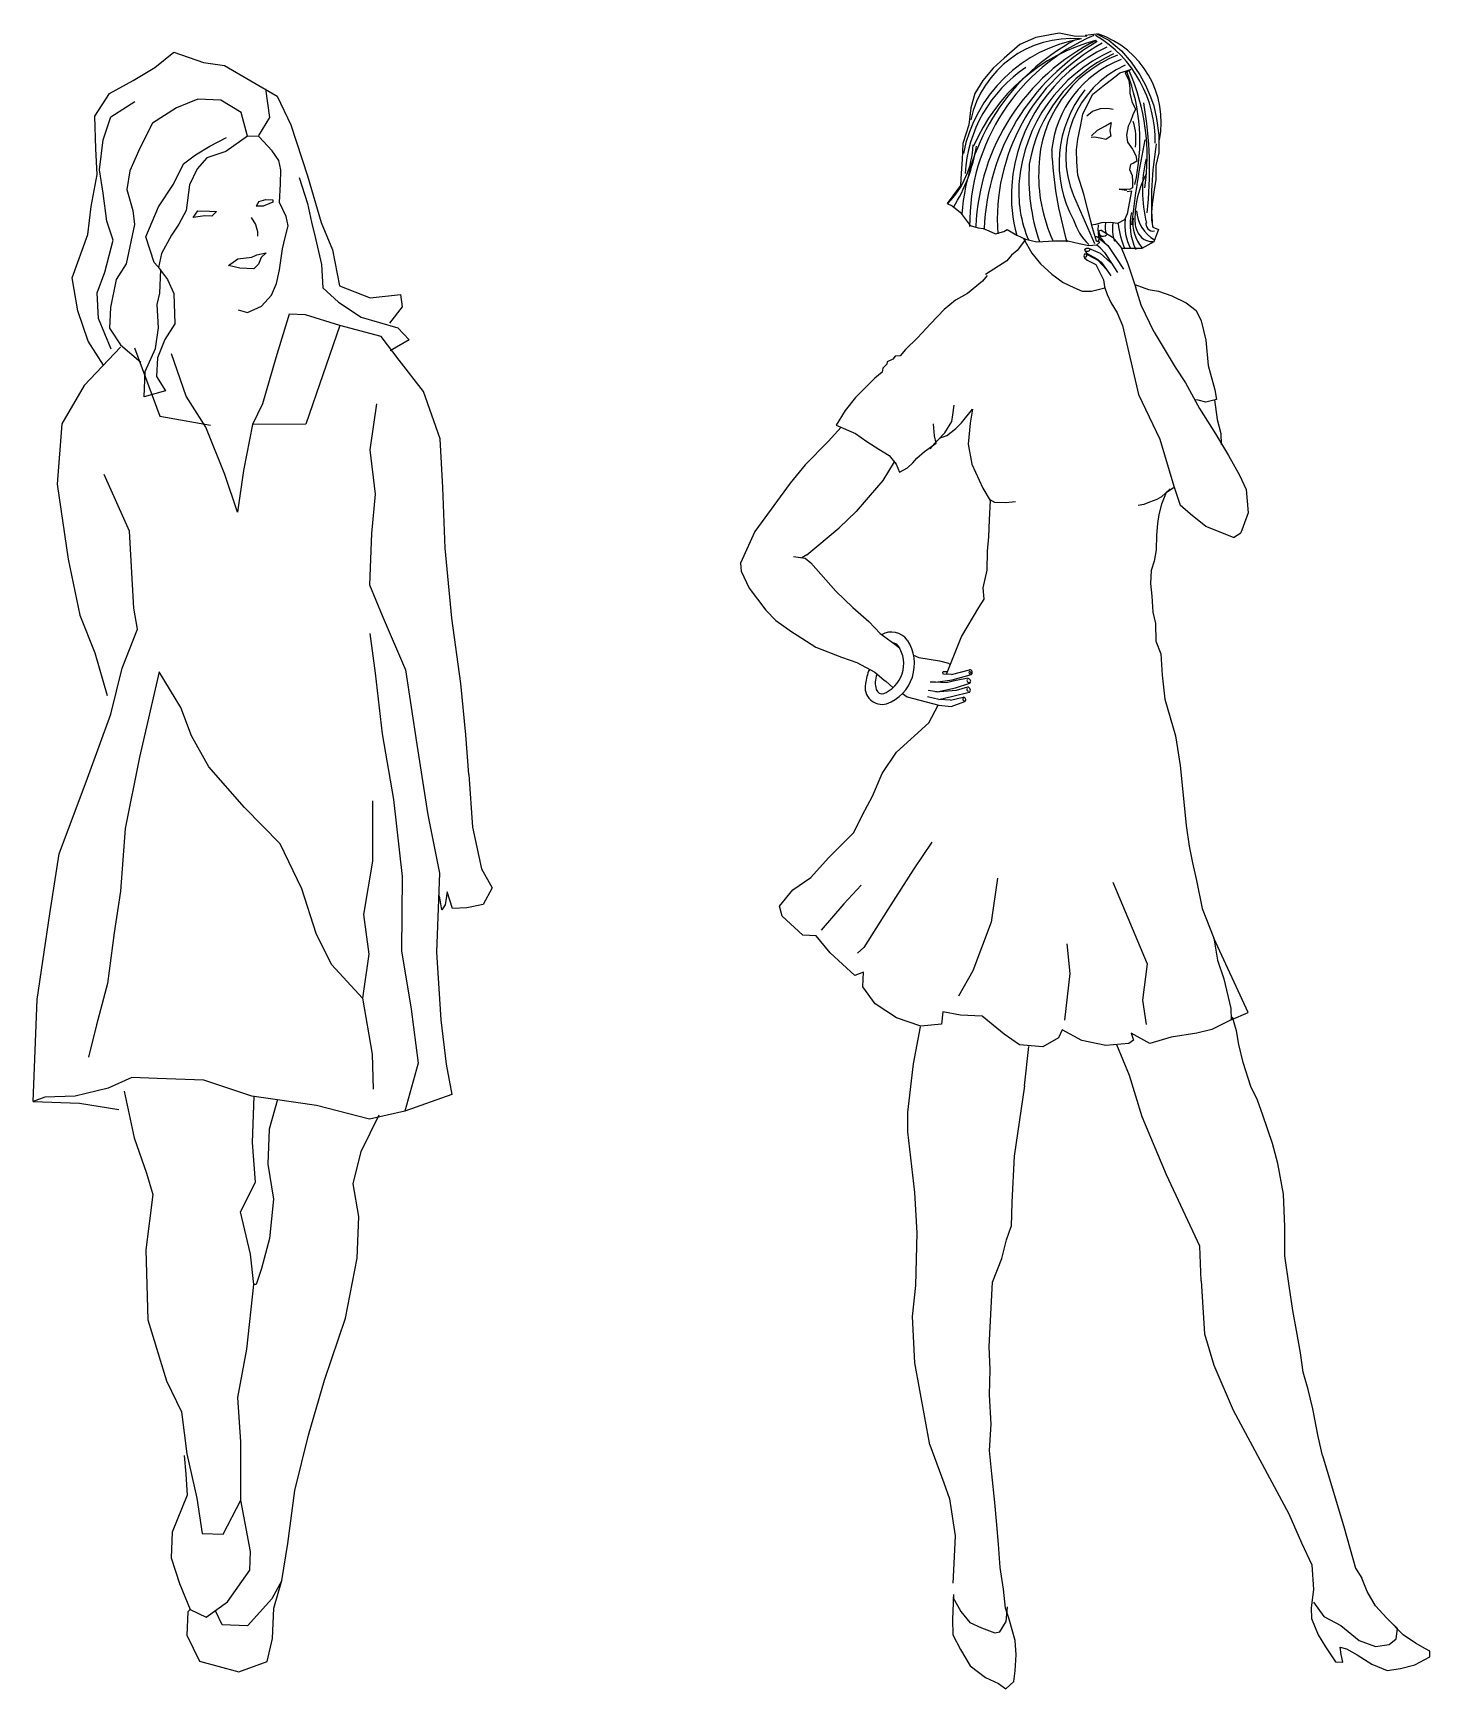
# Model space of a CAD drawing. Header units: millimetres. Extents: x 37 to 11188, y 2113 to 8073.
# Drawn here: x 3224 to 4635, y 2113 to 3786 of the extents above; entities that cross this region are included whole.
import ezdxf

# ---------------------------------------------------------------- set-up
doc = ezdxf.new("R2010")
doc.units = ezdxf.units.MM

msp = doc.modelspace()

# ---------------------------------------------------------------- linework, layer by layer
for p, q in [((4237.1, 3781.3), (4220.9, 3774)), ((4260.8, 3785.6), (4237.1, 3781.3)), ((4275.9, 3782.4), (4260.8, 3785.6)), ((4288.6, 3782.2), (4275.9, 3782.4)), ((4286.8, 3783.4), (4298.3, 3785)), ((4298.3, 3785), (4310.9, 3778.4)), ((3347.1, 3751), (3366.3, 3766.3)), ((3366.3, 3766.3), (3396.4, 3755.8)), ((4220.9, 3774), (4205, 3760.4)), ((4310.9, 3778.4), (4323.5, 3767.8)), ((4323.5, 3767.8), (4333.2, 3756.2)), ((3325.4, 3737.8), (3347.1, 3751)), ((3396.4, 3755.8), (3417.6, 3753)), ((3417.6, 3753), (3470.8, 3722)), ((4194, 3750.2), (4183.4, 3737.6)), ((4205, 3760.4), (4194, 3750.2)), ((4322, 3745.4), (4333.1, 3748.7)), ((4333.1, 3748.7), (4327.3, 3745.4)), ((4333.2, 3756.2), (4342.2, 3743.3)), ((3301.4, 3724.6), (3325.4, 3737.8)), ((4183.4, 3737.6), (4175.6, 3724.6)), ((4294.6, 3723.9), (4306.3, 3733.5)), ((4306.3, 3733.5), (4318, 3742)), ((4318, 3742), (4322, 3745.4)), ((4327.3, 3745.4), (4331.1, 3737.7)), ((4331.1, 3737.7), (4332.1, 3729.6)), ((4342.2, 3743.3), (4347.8, 3732.9)), ((4347.8, 3732.9), (4352.8, 3721.2)), ((3286.5, 3701.7), (3301.4, 3724.6)), ((3302.9, 3701.1), (3327, 3716.6)), ((3390.5, 3718.8), (3369, 3710.2)), ((3413.9, 3717.9), (3390.5, 3718.8)), ((3434.5, 3705.4), (3413.9, 3717.9)), ((3463.5, 3700.5), (3459.4, 3729.2)), ((3470.8, 3722), (3484.5, 3692.9)), ((4175.6, 3724.6), (4171.4, 3710.1)), ((4284.4, 3703.8), (4289.9, 3714.8)), ((4289.9, 3714.8), (4294.6, 3723.9)), ((4332.1, 3729.6), (4332.1, 3725)), ((4332.1, 3725), (4334.2, 3716.4)), ((4334.2, 3716.4), (4337.6, 3708.8)), ((4352.8, 3721.2), (4356.1, 3712)), ((3287.5, 3668.8), (3286.5, 3701.7)), ((3294.9, 3677.9), (3302.9, 3701.1)), ((3369, 3710.2), (3344.9, 3694.7)), ((3440.7, 3681.6), (3434.5, 3705.4)), ((3452.4, 3682.3), (3463.5, 3700.5)), ((4171.4, 3710.1), (4169.4, 3692.9)), ((4282.6, 3693), (4284.4, 3703.8)), ((4288.5, 3702.1), (4294.4, 3706.6)), ((4294.4, 3706.6), (4302.5, 3709.3)), ((4302.5, 3709.3), (4309.9, 3709.9)), ((4309.9, 3709.9), (4315.2, 3708.6)), ((4335.2, 3703), (4332.8, 3696.2)), ((4337.6, 3708.8), (4335.2, 3703)), ((4356.1, 3712), (4358.9, 3699.2)), ((4358.9, 3699.2), (4361.4, 3682.5)), ((3344.9, 3694.7), (3332.2, 3669.4)), ((3440.7, 3681.6), (3418.9, 3666)), ((3452.4, 3681.2), (3440.7, 3681.6)), ((3465.9, 3666.6), (3452.4, 3681.2)), ((3484.5, 3692.9), (3501.4, 3641.3)), ((4169.4, 3692.9), (4163.3, 3674)), ((4279.4, 3678.5), (4282.6, 3693)), ((4296.3, 3680.6), (4292.8, 3680.1)), ((4293.3, 3681.8), (4299.2, 3687.4)), ((4302, 3679.3), (4296.3, 3680.6)), ((4299.2, 3687.4), (4307.3, 3691.9)), ((4307.3, 3691.9), (4313.1, 3695.3)), ((4312.9, 3681.5), (4307.8, 3678.1)), ((4313.1, 3695.3), (4311.9, 3687.2)), ((4311.9, 3687.2), (4312.9, 3681.5)), ((4330.4, 3691.6), (4328.6, 3682.4)), ((4328.6, 3682.4), (4329.7, 3675.4)), ((4332.8, 3696.2), (4330.4, 3691.6)), ((4361.4, 3682.5), (4361.2, 3664.6)), ((3288.9, 3642.9), (3287.5, 3668.8)), ((3291.4, 3647.5), (3294.9, 3677.9)), ((3332.2, 3669.4), (3321.9, 3646.3)), ((3388.3, 3662.5), (3402.7, 3671.4)), ((3418.9, 3666), (3399.9, 3659.7)), ((3402.7, 3671.4), (3419.5, 3680.1)), ((3472.6, 3656.9), (3465.9, 3666.6)), ((4163.3, 3674), (4162.6, 3657.8)), ((4278.1, 3667.6), (4279.4, 3678.5)), ((4278.6, 3655.4), (4278.1, 3667.6)), ((4307.8, 3678.1), (4302, 3679.3)), ((4329.7, 3675.4), (4334.7, 3668.4)), ((4334.7, 3668.4), (4338, 3662.1)), ((4361.2, 3664.6), (4358.2, 3651.9)), ((3295.2, 3623.9), (3291.4, 3647.5)), ((3366, 3632.9), (3376.2, 3653.6)), ((3376.2, 3653.6), (3388.3, 3662.5)), ((3390.1, 3648.4), (3382.4, 3632.2)), ((3399.9, 3659.7), (3390.1, 3648.4)), ((3474.6, 3647.4), (3472.6, 3656.9)), ((3474, 3633.4), (3474.6, 3647.4)), ((4162.6, 3657.8), (4161.7, 3644)), ((4279.5, 3642.2), (4278.6, 3655.4)), ((4332.8, 3653), (4331.6, 3647.7)), ((4331.6, 3647.7), (4334.3, 3641.9)), ((4335.6, 3654.1), (4332.8, 3653)), ((4339.1, 3656.3), (4335.6, 3654.1)), ((4338, 3662.1), (4339.1, 3656.3)), ((4358.2, 3651.9), (4358.4, 3637.6)), ((3282.9, 3610.3), (3288.9, 3642.9)), ((3321.9, 3646.3), (3318.8, 3627.7)), ((3351, 3610), (3366, 3632.9)), ((3382.4, 3632.2), (3379, 3606.5)), ((3473.3, 3614.6), (3474, 3633.4)), ((3493, 3639.7), (3501.4, 3613.5)), ((3501.4, 3641.3), (3515.4, 3594.1)), ((4161, 3631.8), (4153.3, 3621.1)), ((4161.7, 3644), (4161, 3631.8)), ((4285.5, 3623), (4279.5, 3642.2)), ((4334.3, 3641.9), (4334.8, 3636.1)), ((4334.8, 3636.1), (4334.7, 3629.2)), ((4358.4, 3637.6), (4356.6, 3627.2)), ((3298.8, 3595.6), (3295.2, 3623.9)), ((3318.8, 3627.7), (3325, 3606.3)), ((3452.2, 3615.4), (3449.7, 3610.8)), ((3452.2, 3615.4), (3459.3, 3617.5)), ((3466.3, 3614.9), (3456.7, 3610.6)), ((3459.3, 3617.5), (3466.3, 3617.2)), ((3466.3, 3617.2), (3466.3, 3614.9)), ((3479.8, 3600.3), (3473.3, 3614.6)), ((4153.3, 3621.1), (4147.4, 3613.6)), ((4275.2, 3621.5), (4296.2, 3573.2)), ((4289.9, 3605.6), (4285.5, 3623)), ((4321.4, 3627.8), (4328.9, 3627)), ((4331.7, 3627.6), (4321.4, 3627.8)), ((4329.3, 3625.7), (4333.8, 3626.3)), ((4333.8, 3626.3), (4329.3, 3602.9)), ((4334.7, 3629.2), (4331.7, 3627.6)), ((4356.6, 3627.2), (4354.6, 3612.7)), ((3279.5, 3582.2), (3282.9, 3610.3)), ((3325, 3606.3), (3326.8, 3592.1)), ((3338.1, 3579.9), (3351, 3610)), ((3379, 3606.5), (3371.5, 3592.7)), ((3385.8, 3599.2), (3390.8, 3606.1)), ((3397.6, 3601.1), (3385.8, 3599.2)), ((3390.8, 3606.1), (3402.5, 3605.6)), ((3404.7, 3600.8), (3397.6, 3601.1)), ((3402.5, 3605.6), (3409.5, 3605.4)), ((3409.5, 3605.4), (3404.7, 3600.8)), ((3444.5, 3599.3), (3448.9, 3592.1)), ((3456.7, 3610.6), (3449.7, 3610.8)), ((3481.8, 3590.8), (3479.8, 3600.3)), ((3501.4, 3613.5), (3505.4, 3594.6)), ((4147.4, 3613.6), (4152.6, 3611.2)), ((4152.6, 3611.2), (4160.6, 3604.8)), ((4160.6, 3604.8), (4165.6, 3597.8)), ((4165.6, 3597.8), (4170.8, 3591.3)), ((4294.2, 3588.9), (4289.9, 3605.6)), ((4326.7, 3597), (4319.7, 3593.2)), ((4329.3, 3602.9), (4326.7, 3597)), ((4354, 3604.2), (4353.9, 3596.6)), ((4354.6, 3612.7), (4354, 3604.2)), ((3263.7, 3538.2), (3279.5, 3582.2)), ((3305.1, 3576.5), (3298.8, 3595.6)), ((3326.8, 3592.1), (3318.2, 3552.5)), ((3364, 3581.3), (3353.9, 3562.9)), ((3371.5, 3592.7), (3364, 3581.3)), ((3448.9, 3592.1), (3451, 3585)), ((3451, 3585), (3450.8, 3580.3)), ((3479, 3579.2), (3481.8, 3590.8)), ((3505.4, 3594.6), (3509.4, 3578)), ((3515.4, 3594.1), (3526.7, 3566.8)), ((4170.8, 3591.3), (4178.8, 3588.9)), ((4178.8, 3588.9), (4183.9, 3588.3)), ((4183.9, 3588.3), (4189.7, 3585.9)), ((4189.7, 3585.9), (4196.5, 3582.8)), ((4196.5, 3582.8), (4204.7, 3585)), ((4204.7, 3585), (4208.2, 3587.3)), ((4208.2, 3587.3), (4218, 3581.3)), ((4218, 3581.3), (4226.5, 3577.3)), ((4297.3, 3592.3), (4293.1, 3591.7)), ((4298.2, 3575.5), (4294.2, 3588.9)), ((4303.5, 3593.9), (4297.3, 3592.3)), ((4302.9, 3586.5), (4300.6, 3585.4)), ((4302.8, 3578.4), (4300.6, 3585.4)), ((4302.9, 3586.5), (4314.4, 3579.4)), ((4312.8, 3594.4), (4303.5, 3593.9)), ((4319.7, 3593.2), (4312.8, 3594.4)), ((4353.9, 3596.6), (4355.4, 3589.7)), ((4355.4, 3589.7), (4361.1, 3587.3)), ((4359.4, 3582.7), (4356.3, 3574.6)), ((4361.1, 3587.3), (4359.4, 3582.7)), ((3296.8, 3544), (3305.1, 3576.5)), ((3346.5, 3553.8), (3338.1, 3579.9)), ((3450.1, 3561.5), (3459.6, 3563.5)), ((3459.6, 3563.5), (3454.7, 3559)), ((3473, 3546.5), (3476.2, 3567.5)), ((3476.2, 3567.5), (3479, 3579.2)), ((3509.4, 3578), (3515.5, 3551.9)), ((3526.7, 3566.8), (3533.7, 3530.4)), ((4218.2, 3565.8), (4212.4, 3561.1)), ((4226.6, 3577.2), (4218.2, 3565.8)), ((4224.5, 3578.2), (4233.2, 3563.3)), ((4226.5, 3577.3), (4238, 3574.8)), ((4238, 3574.8), (4256, 3575.7)), ((4256, 3575.7), (4269.3, 3575.9)), ((4269.3, 3575.9), (4280.8, 3573)), ((4280.8, 3573), (4290.5, 3571)), ((4286.5, 3567.4), (4288.1, 3568.4)), ((4287.1, 3564.9), (4286.5, 3567.4)), ((4287.1, 3564.9), (4288.1, 3563.3)), ((4288.1, 3568.4), (4290.4, 3568.3)), ((4290.4, 3568.3), (4302, 3563.3)), ((4290.5, 3571), (4298.6, 3571.6)), ((4298.8, 3579.7), (4296.9, 3580)), ((4301.6, 3574.3), (4298.2, 3575.5)), ((4298.6, 3571.6), (4301.6, 3574.3)), ((4301.9, 3568.6), (4298.7, 3571.4)), ((4302.4, 3577.1), (4298.8, 3579.7)), ((4301.9, 3568.6), (4306.4, 3564)), ((4302.4, 3577.1), (4309.9, 3570.9)), ((4302.8, 3578.4), (4306.9, 3573.4)), ((4306.4, 3564), (4312.7, 3554.3)), ((4309.9, 3570.9), (4317.9, 3558.9)), ((4314.4, 3579.4), (4323.4, 3568.9)), ((4323.4, 3568.9), (4330.1, 3552.4)), ((4329.7, 3568.1), (4323.8, 3567.9)), ((4344.2, 3567.9), (4329.7, 3568.1)), ((4356.3, 3574.6), (4344.2, 3567.9)), ((3318.2, 3552.5), (3308.2, 3536.5)), ((3353.2, 3546.5), (3346.5, 3553.8)), ((3353.9, 3562.9), (3351, 3548.9)), ((3351, 3548.9), (3359.9, 3536.8)), ((3421.5, 3550.9), (3431.2, 3557.5)), ((3433.1, 3548.1), (3421.5, 3550.9)), ((3431.2, 3557.5), (3445.3, 3559.3)), ((3440.2, 3547.8), (3433.1, 3548.1)), ((3447.2, 3547.5), (3440.2, 3547.8)), ((3445.3, 3559.3), (3450.1, 3561.5)), ((3452.1, 3552), (3447.2, 3547.5)), ((3454.7, 3559), (3452.1, 3552)), ((3515.5, 3551.9), (3516.9, 3528.4)), ((4207.7, 3555.4), (4186.3, 3541.7)), ((4212.4, 3561.1), (4207.7, 3555.4)), ((4233.2, 3563.3), (4241.8, 3552.6)), ((4241.8, 3552.6), (4253.1, 3542.1)), ((4286.2, 3562.1), (4285.7, 3560.5)), ((4285.7, 3560.5), (4286.2, 3558.4)), ((4287.2, 3562.3), (4286.2, 3562.1)), ((4286.2, 3558.4), (4289, 3556.1)), ((4289.9, 3561.1), (4287.2, 3562.3)), ((4288.1, 3563.3), (4298.7, 3557.7)), ((4289, 3556.1), (4297.8, 3551.9)), ((4299.9, 3555.8), (4289.9, 3561.1)), ((4297.8, 3551.9), (4305.3, 3536.4)), ((4298.7, 3557.7), (4303, 3554.1)), ((4308.5, 3546.8), (4299.9, 3555.8)), ((4302, 3563.3), (4312.5, 3553.9)), ((4303, 3554.1), (4308.5, 3546.8)), ((4308.5, 3546.8), (4312.9, 3540.4)), ((4312.5, 3553.9), (4312.9, 3554)), ((4312.7, 3554.3), (4319.5, 3543.8)), ((4317.9, 3558.9), (4325.6, 3547)), ((4330.1, 3552.4), (4334.8, 3538.4)), ((3269.4, 3505.1), (3263.7, 3538.2)), ((3288.9, 3523.2), (3296.8, 3544)), ((3308.2, 3536.5), (3302.4, 3508.5)), ((3352.3, 3523), (3353.2, 3546.5)), ((3359.9, 3536.8), (3366.4, 3522.5)), ((3465, 3521), (3470.1, 3532.6)), ((3470.1, 3532.6), (3473, 3546.5)), ((3533.7, 3530.4), (3564.6, 3518.2)), ((4183.1, 3535), (4167.9, 3522.6)), ((4187.8, 3540.7), (4183.1, 3535)), ((4253.1, 3542.1), (4264.6, 3533.8)), ((4264.6, 3533.8), (4275.5, 3528.5)), ((4305.3, 3536.4), (4306.5, 3529.4)), ((4334.8, 3538.4), (4338, 3528.4)), ((4337, 3531.5), (4351, 3526.7)), ((3290.3, 3497.3), (3288.9, 3523.2)), ((3349.5, 3511.4), (3352.3, 3523)), ((3366.4, 3522.5), (3367.5, 3491.9)), ((3455.1, 3509.7), (3465, 3521)), ((3516.9, 3528.4), (3532.8, 3513.7)), ((3532.8, 3513.7), (3555.7, 3498.7)), ((3564.6, 3518.2), (3595.4, 3521.4)), ((3595.4, 3521.4), (3596.9, 3509.2)), ((4155.8, 3515.8), (4144.6, 3506.3)), ((4167.9, 3522.6), (4155.8, 3515.8)), ((4275.5, 3528.5), (4284, 3525)), ((4284, 3525), (4293.3, 3524.8)), ((4293.3, 3524.8), (4306.9, 3528.2)), ((4306.5, 3529.4), (4309.1, 3521.4)), ((4309.1, 3521.4), (4312.9, 3513.5)), ((4312.9, 3513.5), (4319.3, 3502.9)), ((4343.6, 3510.9), (4338, 3528.4)), ((4351, 3526.7), (4360.9, 3524.9)), ((4360.9, 3524.9), (4374.6, 3520.1)), ((4374.6, 3520.1), (4388.9, 3513)), ((3280, 3474.2), (3269.4, 3505.1)), ((3303.1, 3466.2), (3290.3, 3497.3)), ((3302.4, 3508.5), (3301.6, 3487.4)), ((3351, 3487.9), (3349.5, 3511.4)), ((3431.5, 3505.9), (3440.8, 3503.2)), ((3440.8, 3503.2), (3455.1, 3509.7)), ((3483, 3501.5), (3469.5, 3457.4)), ((3499.4, 3500.9), (3483, 3501.5)), ((3534.2, 3490.1), (3499.4, 3500.9)), ((3555.7, 3498.7), (3592.8, 3487.9)), ((3596.9, 3509.2), (3584.3, 3492.4)), ((4144.6, 3506.3), (4130.6, 3492)), ((4319.3, 3502.9), (4324.6, 3490.1)), ((4356.7, 3483.5), (4343.6, 3510.9)), ((4388.9, 3513), (4399.1, 3505.2)), ((4399.1, 3505.2), (4404.1, 3494.9)), ((3301.6, 3487.4), (3312.7, 3470.6)), ((3347.8, 3466.9), (3351, 3487.9)), ((3367.5, 3491.9), (3357.5, 3475.9)), ((3534.2, 3490.1), (3499.8, 3390.5)), ((3576, 3479.1), (3534.2, 3490.1)), ((3592.8, 3487.9), (3604.1, 3475.7)), ((4130.6, 3492), (4117.7, 3477.8)), ((4324.6, 3490.1), (4340.8, 3420.6)), ((4356.7, 3483.5), (4377.8, 3448.1)), ((4404.1, 3494.9), (4408.7, 3475.5)), ((3312.6, 3468.2), (3275.9, 3429.7)), ((3295.5, 3450.1), (3280, 3474.2)), ((3312.7, 3470.6), (3333.2, 3453.3)), ((3326.7, 3467.7), (3352.2, 3398.6)), ((3337.5, 3443.8), (3347.8, 3466.9)), ((3357.5, 3475.9), (3349.8, 3457.4)), ((3593.9, 3455), (3576, 3479.1)), ((3604.1, 3475.7), (3584.9, 3464.7)), ((4105.4, 3465.8), (4100.1, 3459.6)), ((4117.7, 3477.8), (4105.4, 3465.8)), ((4408.7, 3475.5), (4411, 3449.8)), ((3349.8, 3457.4), (3349, 3438.6)), ((3378.8, 3418.7), (3364, 3461.5)), ((3469.5, 3457.4), (3456, 3411)), ((3618.5, 3423.5), (3593.9, 3455)), ((4082.6, 3447.2), (4082, 3443.1)), ((4086.7, 3451.1), (4082.6, 3447.2)), ((4086.8, 3453.4), (4086.7, 3451.1)), ((4092.6, 3456.3), (4086.8, 3453.4)), ((4094.9, 3459.1), (4092.6, 3456.3)), ((4100.1, 3459.6), (4094.9, 3459.1)), ((4377.8, 3448.1), (4388.1, 3432.1)), ((4411, 3449.8), (4417.8, 3425.2)), ((3275.9, 3429.7), (3253.2, 3390.7)), ((3336.5, 3418), (3337.5, 3443.8)), ((3349, 3438.6), (3357.9, 3424.2)), ((4074.3, 3436.9), (4055.1, 3417.6)), ((4082, 3443.1), (4074.3, 3436.9)), ((4388.1, 3432.1), (4402.4, 3406.4)), ((3357.9, 3424.2), (3336.5, 3418)), ((3398.7, 3387.4), (3378.8, 3418.7)), ((3635.4, 3375.8), (3618.5, 3423.5)), ((4055.1, 3417.6), (4044.5, 3404.4)), ((4340.8, 3420.6), (4362.2, 3375.4)), ((4401.2, 3414.7), (4397.6, 3415)), ((4408.8, 3412.8), (4401.2, 3414.7)), ((4419.6, 3415.5), (4408.8, 3412.8)), ((4417.6, 3415), (4420.1, 3395.3)), ((4417.8, 3425.2), (4419.6, 3415.5)), ((3352.2, 3398.6), (3403.5, 3389.6)), ((3456, 3411), (3445.8, 3390.3)), ((3571.1, 3411.2), (3564.5, 3364.5)), ((4044.5, 3404.4), (4035.5, 3389.6)), ((4152.1, 3393.1), (4153.4, 3400)), ((4153.4, 3400), (4154.7, 3409.7)), ((4162, 3391.8), (4173.1, 3405.5)), ((4173.1, 3405.5), (4170.6, 3391.6)), ((4402.4, 3406.4), (4418.4, 3380.7)), ((3253.2, 3390.7), (3248.5, 3329.8)), ((3418, 3339.7), (3398.7, 3387.4)), ((3445.8, 3390.3), (3436.9, 3343.6)), ((3499.8, 3390.5), (3445.8, 3390.3)), ((4040.6, 3387.4), (4027.2, 3373)), ((4035.5, 3389.6), (4055, 3381.2)), ((4055, 3381.2), (4066.4, 3372.9)), ((4134.6, 3378.8), (4133.7, 3391)), ((4137.5, 3373.7), (4145, 3381.6)), ((4145, 3381.6), (4152.1, 3393.1)), ((4146.8, 3378.7), (4156.2, 3386.1)), ((4156.2, 3386.1), (4162, 3391.8)), ((4170.6, 3391.6), (4168.6, 3370.2)), ((4418.4, 3380.7), (4431.6, 3358.9)), ((4420.1, 3395.3), (4423.8, 3380.9)), ((4423.8, 3380.9), (4424.3, 3369.9)), ((3564.5, 3364.5), (3569.8, 3319.7)), ((3638.2, 3326.4), (3635.4, 3375.8)), ((4027.2, 3373), (4004.2, 3349.3)), ((4066.4, 3372.9), (4078.5, 3365.3)), ((4078.5, 3365.3), (4088.8, 3358.8)), ((4117, 3356), (4124.7, 3362.8)), ((4124.7, 3362.8), (4136.3, 3371.4)), ((4130.5, 3365.7), (4137.5, 3373.7)), ((4136.3, 3371.4), (4134.6, 3378.8)), ((4146.8, 3378.7), (4139.6, 3376.1)), ((4168.6, 3370.2), (4172.3, 3350.1)), ((4362.2, 3375.4), (4376.5, 3327.8)), ((4004.2, 3349.3), (3988.8, 3331)), ((4094, 3352.6), (4082.7, 3333.5)), ((4088.8, 3358.8), (4096.1, 3350.1)), ((4096.1, 3350.1), (4099.4, 3341.9)), ((4099.4, 3341.9), (4107.6, 3346.4)), ((4107.6, 3346.4), (4112.9, 3351.5)), ((4112.9, 3351.5), (4117, 3356)), ((4172.3, 3350.1), (4183.4, 3325.7)), ((4431.6, 3358.9), (4442.8, 3339.1)), ((3248.5, 3329.8), (3259.7, 3254.2)), ((3321.8, 3282.4), (3295.9, 3339.7)), ((3430.6, 3301.6), (3418, 3339.7)), ((3436.9, 3343.6), (3430.6, 3301.6)), ((3988.8, 3331), (3953.3, 3281.9)), ((4082.7, 3333.5), (4069.8, 3318.7)), ((4442.8, 3339.1), (4449.5, 3324.5)), ((3569.8, 3319.7), (3566, 3279.9)), ((3640.5, 3265.3), (3638.2, 3326.4)), ((4069.8, 3318.7), (4055.7, 3302.2)), ((4183.4, 3325.7), (4190.8, 3313.4)), ((4190.8, 3313.4), (4189.9, 3293.8)), ((4190.1, 3314.6), (4195.4, 3311.6)), ((4206.3, 3311.5), (4216.7, 3312.5)), ((4359.3, 3314.3), (4351.9, 3311.6)), ((4364, 3317.2), (4359.3, 3314.3)), ((4368.8, 3321.6), (4363.9, 3309.6)), ((4372.9, 3325.2), (4364, 3317.2)), ((4368.8, 3321.6), (4376, 3326.4)), ((4376.5, 3327.8), (4383, 3308.8)), ((4449.5, 3324.5), (4451.4, 3300.9)), ((4038.5, 3285.9), (4055.7, 3302.2)), ((4195.4, 3311.6), (4206.3, 3311.5)), ((4346.1, 3309.4), (4340.3, 3308.3)), ((4351.9, 3311.6), (4346.1, 3309.4)), ((4361.4, 3299.3), (4360.1, 3290)), ((4363.9, 3309.6), (4361.4, 3299.3)), ((4393.3, 3299.5), (4383, 3308.8)), ((4383, 3308.8), (4383, 3308.8)), ((4383, 3308.8), (4383, 3308.8)), ((4383, 3308.8), (4383, 3308.8)), ((4408.7, 3287), (4393.3, 3299.5)), ((4451.4, 3300.9), (4446.6, 3287.1)), ((3325.9, 3204.7), (3321.8, 3282.4)), ((3566, 3279.9), (3563.9, 3228.3)), ((3953.3, 3281.9), (3938.8, 3250.2)), ((4005.9, 3258.5), (4038.5, 3285.9)), ((4189.9, 3293.8), (4189.1, 3276.5)), ((4360.1, 3290), (4358.8, 3278.5)), ((4436.7, 3276.1), (4408.7, 3287)), ((4436.7, 3276.1), (4444.1, 3280.7)), ((4446.6, 3287.1), (4444.1, 3280.7)), ((3647.2, 3194.6), (3640.5, 3265.3)), ((4189.1, 3276.5), (4187.8, 3262.1)), ((4358.6, 3263.5), (4356.7, 3252)), ((4358.8, 3278.5), (4358.6, 3263.5)), ((3259.7, 3254.2), (3271.6, 3197.4)), ((3938.8, 3250.2), (3939.6, 3241.9)), ((3992.2, 3256.7), (4004.2, 3255)), ((4005.9, 3258.5), (4000.8, 3255.6)), ((4004.2, 3255), (4009.9, 3250.4)), ((4009.9, 3250.4), (4035, 3221.9)), ((4187.8, 3262.1), (4187.5, 3243)), ((4356.7, 3252), (4353.6, 3242.8)), ((3939.6, 3241.9), (3947.6, 3224.7)), ((4187.5, 3243), (4183.7, 3225.1)), ((4353.6, 3242.8), (4352.9, 3229.6)), ((4352.9, 3229.6), (4354.4, 3216.8)), ((3563.9, 3228.3), (3576.8, 3197.3)), ((3947.6, 3224.7), (3964.2, 3202.5)), ((4035, 3221.9), (4052.2, 3205.3)), ((4184.7, 3213.6), (4179.3, 3205.1)), ((4183.7, 3225.1), (4184.7, 3213.6)), ((4354.4, 3216.8), (4355.3, 3200.6)), ((3271.6, 3197.4), (3286.5, 3159.3)), ((3329.7, 3183.4), (3325.9, 3204.7)), ((3576.8, 3197.3), (3600.5, 3142.4)), ((3964.2, 3202.5), (3974.5, 3192.2)), ((4052.2, 3205.3), (4068.3, 3191.1)), ((4179.3, 3205.1), (4161.9, 3176.2)), ((4355.3, 3200.6), (4358.1, 3189)), ((3314.1, 3144.1), (3329.7, 3183.4)), ((3564.4, 3179), (3569.9, 3138.9)), ((3656.3, 3128.5), (3647.2, 3194.6)), ((3974.5, 3192.2), (3990.5, 3180.8)), ((3990.5, 3180.8), (3996.1, 3177.2)), ((4068.3, 3191.1), (4079.7, 3178.9)), ((4079.7, 3178.9), (4094.5, 3168.1)), ((4358.1, 3189), (4358.3, 3171.2)), ((3996.1, 3177.2), (4014.9, 3165.3)), ((4014.9, 3165.3), (4040.7, 3155.2)), ((4094.5, 3168.1), (4099.6, 3164.1)), ((4161.9, 3176.2), (4146.5, 3137.5)), ((4358.3, 3171.2), (4363.4, 3158.4)), ((3286.5, 3159.3), (3299, 3116.5)), ((4040.7, 3155.2), (4056.2, 3149.7)), ((4056.2, 3149.7), (4074.3, 3139.8)), ((4113.5, 3157.2), (4118.8, 3154.7)), ((4118.8, 3154.7), (4139.9, 3151.3)), ((4139.9, 3151.3), (4148.7, 3148.9)), ((4148.7, 3148.9), (4150.5, 3147.5)), ((4363.4, 3158.4), (4364.7, 3137)), ((3302.9, 3097.6), (3314.1, 3144.1)), ((3351.5, 3140.3), (3331.8, 3054.2)), ((3373.6, 3104.2), (3351.5, 3140.3)), ((3569.9, 3138.9), (3576.9, 3077.6)), ((3600.5, 3142.4), (3611.7, 3066.8)), ((3661.4, 3076.6), (3656.3, 3128.5)), ((4074.3, 3139.8), (4083.6, 3132.3)), ((4083.6, 3132.3), (4085.9, 3130.5)), ((4085.9, 3130.5), (4092.8, 3124.3)), ((4135.6, 3129.9), (4130.4, 3129.9)), ((4135.6, 3129.9), (4152.7, 3132.2)), ((4146.4, 3129.3), (4135.6, 3129.9)), ((4143.6, 3137.9), (4143, 3140.2)), ((4147.6, 3140.2), (4143.6, 3140.2)), ((4151.8, 3137.6), (4143.7, 3138)), ((4156.7, 3131.6), (4146.4, 3129.3)), ((4151.8, 3137.6), (4170.2, 3142.4)), ((4152.7, 3132.2), (4170.8, 3137.2)), ((4156.1, 3124.2), (4170.4, 3128.7)), ((4168.7, 3133.9), (4156.7, 3131.6)), ((4364.7, 3137), (4367.3, 3112.7)), ((3299, 3116.5), (3299, 3116.5)), ((4102.4, 3118.5), (4107, 3115.1)), ((4107, 3115.1), (4139, 3106.5)), ((4139, 3112.2), (4127.6, 3115.1)), ((4137.3, 3120.2), (4128.2, 3121.3)), ((4156.7, 3121.3), (4136.2, 3119.6)), ((4137.3, 3120.2), (4156.1, 3124.2)), ((4139, 3112.2), (4153.3, 3115.6)), ((4151, 3111.6), (4139, 3112.2)), ((4151, 3111.6), (4163.7, 3114.5)), ((4153.3, 3115.6), (4169.9, 3119.6)), ((4167.9, 3124.8), (4156.7, 3121.3)), ((4367.3, 3112.7), (4378.3, 3075.6)), ((3279.3, 3032.8), (3302.9, 3097.6)), ((3384.3, 3075.6), (3373.6, 3104.2)), ((4129.1, 3088.6), (4138.3, 3106.7)), ((4139, 3106.5), (4151.6, 3105.3)), ((4151.6, 3105.3), (4165.5, 3110.4)), ((4096.3, 3059.1), (4129.1, 3088.6)), ((3401.8, 3044.4), (3384.3, 3075.6)), ((3576.9, 3077.6), (3588.4, 3011.4)), ((3611.7, 3066.8), (3623, 2995.9)), ((3664.5, 3036.6), (3661.4, 3076.6)), ((4378.3, 3075.6), (4383, 3045.5)), ((3331.8, 3054.2), (3317.2, 2982)), ((4081.7, 3037.4), (4096.3, 3059.1)), ((4383, 3045.5), (4386, 3015.5)), ((3250.5, 2956.4), (3279.3, 3032.8)), ((3437.8, 3003.1), (3401.8, 3044.4)), ((3664.5, 3036.6), (3668.1, 2983.4)), ((4072.1, 3014.5), (4081.7, 3037.4)), ((3588.4, 3011.4), (3597.1, 2933.5)), ((4061.9, 2995.7), (4072.1, 3014.5)), ((4386, 3015.5), (4389, 2985)), ((3473.9, 2966.5), (3437.8, 3003.1)), ((3567.2, 3009.8), (3567.2, 2948.8)), ((3623, 2995.9), (3634.8, 2936.8)), ((4053.1, 2977.8), (4061.9, 2995.7)), ((3317.2, 2982), (3312.4, 2918.8)), ((3668.1, 2983.4), (3677.1, 2941.2)), ((4389, 2985), (4392.1, 2964.1)), ((3495.7, 2921), (3473.9, 2966.5)), ((4027.8, 2952.3), (4053.1, 2977.8)), ((4131.9, 2968.1), (4113.7, 2941.1)), ((4392.1, 2964.1), (4395.3, 2947.3)), ((3241.1, 2895.7), (3250.5, 2956.4)), ((3567.2, 2948.8), (3558, 2895.1)), ((4009.7, 2932.3), (4027.8, 2952.3)), ((4395.3, 2947.3), (4399.2, 2929.4)), ((3597.1, 2933.5), (3596.5, 2858.4)), ((3634.8, 2936.8), (3631.7, 2857)), ((3677.1, 2941.2), (3687.8, 2922.1)), ((3991.5, 2919.9), (4009.7, 2932.3)), ((4113.7, 2941.1), (4087.7, 2900)), ((4198.3, 2931.8), (4191.8, 2887.4)), ((4314.9, 2927.7), (4349.5, 2845.3)), ((4399.2, 2929.4), (4405, 2901)), ((3312.4, 2918.8), (3306.1, 2876.7)), ((3510.3, 2875.8), (3495.7, 2921)), ((3637, 2899.7), (3634.6, 2913.9)), ((3642.4, 2918.1), (3640.5, 2904.9)), ((3647.9, 2901.3), (3642.4, 2918.1)), ((3687.8, 2922.1), (3679, 2905.1)), ((3978.1, 2903.4), (3991.5, 2919.9)), ((4060.8, 2924.6), (4043.3, 2905.9)), ((3228.3, 2809.3), (3241.1, 2895.7)), ((3558, 2895.1), (3563.5, 2855)), ((3640.5, 2904.9), (3637, 2899.7)), ((3662.3, 2901.9), (3647.9, 2901.3)), ((3679, 2905.1), (3662.3, 2901.9)), ((3980.8, 2893.5), (3978.1, 2903.4)), ((4043.3, 2905.9), (4020.4, 2879.1)), ((4087.7, 2900), (4063.4, 2861.6)), ((4405, 2901), (4416.8, 2871.3)), ((4001.9, 2874.1), (3980.8, 2893.5)), ((4191.8, 2887.4), (4173.3, 2838)), ((3306.1, 2876.7), (3299.4, 2825.3)), ((3525.6, 2844.7), (3510.3, 2875.8)), ((4015.1, 2873.4), (4001.9, 2874.1)), ((4029.3, 2856.4), (4015.1, 2873.4)), ((4063.4, 2861.6), (4057, 2855.9)), ((4268.3, 2865.4), (4271.3, 2835.4)), ((4416.8, 2871.3), (4420.4, 2848.8)), ((4451.4, 2796.1), (4416.8, 2871.3)), ((3557.1, 2810.6), (3525.6, 2844.7)), ((3563.5, 2855), (3557.1, 2810.6)), ((3596.5, 2858.4), (3606, 2799.3)), ((3631.7, 2857), (3636.1, 2788.8)), ((4054.4, 2833.6), (4029.3, 2856.4)), ((4349.5, 2845.3), (4344.8, 2808.4)), ((4420.4, 2848.8), (4427, 2830.2)), ((4063, 2836.9), (4054.4, 2833.6)), ((4062.3, 2821.9), (4063, 2836.9)), ((4173.3, 2838), (4159.1, 2812.4)), ((4271.3, 2835.4), (4266, 2788.2)), ((4427, 2830.2), (4434.2, 2800.1)), ((3299.4, 2825.3), (3288.4, 2783.5)), ((3557.1, 2810.6), (3566.7, 2753.9)), ((4074.7, 2804.9), (4062.3, 2821.9)), ((3224.3, 2706.1), (3228.3, 2809.3)), ((3228.3, 2809.3), (3228.3, 2809.3)), ((3606, 2799.3), (3613.3, 2745)), ((4096.4, 2790.7), (4074.7, 2804.9)), ((4143.2, 2796.9), (4141.8, 2784.3)), ((4161.1, 2793.2), (4143.2, 2796.9)), ((4344.8, 2808.4), (4348.5, 2784.1)), ((4434.2, 2800.1), (4434.5, 2788.6)), ((4434.5, 2788.6), (4451.4, 2796.1)), ((3288.4, 2783.5), (3280.1, 2750.9)), ((3636.1, 2788.8), (3641.4, 2743.9)), ((4121, 2782.3), (4096.4, 2790.7)), ((4113.6, 2744.1), (4120.6, 2781.5)), ((4141.8, 2784.3), (4121, 2782.3)), ((4183, 2792.4), (4161.1, 2793.2)), ((4205.1, 2774.1), (4183, 2792.4)), ((4263.6, 2778.5), (4260, 2770.4)), ((4283.7, 2767.8), (4263.6, 2778.5)), ((4414.7, 2779), (4399.7, 2775.3)), ((4434.5, 2788.6), (4414.7, 2779)), ((4439.6, 2777.5), (4435.7, 2791.4)), ((4442.2, 2763.6), (4439.6, 2777.5)), ((4220.6, 2763.5), (4205.1, 2774.1)), ((4244.2, 2761.5), (4220.6, 2763.5)), ((4225.5, 2722), (4230, 2761.6)), ((4260, 2770.4), (4244.2, 2761.5)), ((4307.8, 2762.8), (4283.7, 2767.8)), ((4330.9, 2764.8), (4307.8, 2762.8)), ((4331.6, 2732.5), (4318.8, 2763.5)), ((4335.6, 2768.2), (4330.9, 2764.8)), ((4333.4, 2775.1), (4335.6, 2768.2)), ((4352.2, 2764.9), (4333.4, 2775.1)), ((4373.7, 2771), (4352.2, 2764.9)), ((4399.7, 2775.3), (4373.7, 2771)), ((4446.5, 2745.7), (4442.2, 2763.6)), ((3566.7, 2753.9), (3567.6, 2718.6)), ((3613.3, 2745), (3599.6, 2696.3)), ((3641.4, 2743.9), (3647.3, 2713.2)), ((4107.8, 2695.2), (4113.6, 2744.1)), ((4454.3, 2721.4), (4446.5, 2745.7)), ((3323.9, 2730.5), (3300, 2719.6)), ((3349.7, 2729.5), (3323.9, 2730.5)), ((3396.6, 2727.6), (3349.7, 2729.5)), ((3445.3, 2711.6), (3396.6, 2727.6)), ((4344.4, 2690.5), (4331.6, 2732.5)), ((3236.2, 2710.4), (3224.3, 2706.1)), ((3266.8, 2711.5), (3236.2, 2710.4)), ((3300, 2719.6), (3266.8, 2711.5)), ((3316.3, 2716.7), (3326.2, 2669.3)), ((3466.3, 2708.5), (3445.3, 2711.6)), ((3445.8, 2664.7), (3447.6, 2711.6)), ((3647.3, 2713.2), (3599.6, 2696.3)), ((4225.5, 2722), (4215.1, 2650.9)), ((4461, 2707.4), (4454.3, 2721.4)), ((3224.3, 2706.1), (3271.2, 2704.3)), ((3271.2, 2704.3), (3310.9, 2698.1)), ((3310.9, 2698.1), (3310.9, 2698.1)), ((3471, 2708.3), (3462.7, 2678.1)), ((3510.6, 2702.1), (3466.3, 2708.5)), ((3564.1, 2688.2), (3510.6, 2702.1)), ((3599.6, 2696.3), (3564.1, 2688.2)), ((4107.9, 2675.4), (4107.8, 2695.2)), ((4466.5, 2692.3), (4461, 2707.4)), ((3462.7, 2678.1), (3461.4, 2642.9)), ((3555.8, 2655.7), (3573.7, 2692.6)), ((4368.9, 2632.2), (4344.4, 2690.5)), ((4476, 2663.8), (4466.5, 2692.3)), ((3326.2, 2669.3), (3338.9, 2633.6)), ((3448.9, 2624.6), (3445.8, 2664.7)), ((4114.8, 2614.1), (4107.9, 2675.4)), ((4481.4, 2643.6), (4476, 2663.8)), ((3547.5, 2623.1), (3555.8, 2655.7)), ((4215.1, 2650.9), (4212.7, 2604.3)), ((4487.2, 2612.4), (4481.4, 2643.6)), ((3338.9, 2633.6), (3345.1, 2612.2)), ((3461.4, 2642.9), (3467, 2607.5)), ((4402.7, 2560), (4368.9, 2632.2)), ((3345.1, 2612.2), (3338.2, 2556.1)), ((3433.7, 2594.7), (3448.9, 2624.6)), ((3553.2, 2590), (3547.5, 2623.1)), ((4117.2, 2573.6), (4114.8, 2614.1)), ((4488.5, 2579.4), (4487.2, 2612.4)), ((3443.7, 2552), (3433.7, 2594.7)), ((3467, 2607.5), (3463.1, 2567.7)), ((4212.7, 2604.3), (4212, 2579.8)), ((3551.6, 2547.8), (3553.2, 2590)), ((4207.6, 2566.5), (4212, 2579.8)), ((4488.6, 2550.1), (4488.5, 2579.4)), ((3463.1, 2567.7), (3454.9, 2537.5)), ((4116, 2520.3), (4117.2, 2573.6)), ((4202.8, 2547.4), (4207.6, 2566.5)), ((4403.9, 2525), (4402.7, 2560)), ((3338.2, 2556.1), (3340.2, 2485.6)), ((3447.3, 2521.4), (3443.7, 2552)), ((3539.9, 2487.2), (3551.6, 2547.8)), ((4193.3, 2523.6), (4202.8, 2547.4)), ((4492.8, 2519.8), (4488.6, 2550.1)), ((3454.9, 2537.5), (3449.6, 2521.3)), ((3440, 2455.9), (3447.3, 2521.4)), ((3449.6, 2521.3), (3447.3, 2521.4)), ((4112.5, 2488.8), (4116, 2520.3)), ((4190, 2458.6), (4193.3, 2523.6)), ((4403.9, 2525), (4407.4, 2471.4)), ((4496.5, 2495), (4492.8, 2519.8)), ((4500.2, 2474.7), (4496.5, 2495)), ((3340.2, 2485.6), (3358.9, 2423.8)), ((3518.6, 2424.7), (3539.9, 2487.2)), ((4114.8, 2442.2), (4112.5, 2488.8)), ((4407.4, 2471.4), (4416.7, 2439.9)), ((4504.4, 2452.2), (4500.2, 2474.7)), ((3431.1, 2406.9), (3440, 2455.9)), ((4190.8, 2435.5), (4190, 2458.6)), ((4507.1, 2432.6), (4504.4, 2452.2)), ((4130, 2359.4), (4114.8, 2442.2)), ((4190.4, 2409.6), (4190.8, 2435.5)), ((4416.7, 2439.9), (4436.5, 2394.4)), ((4512, 2415.2), (4507.1, 2432.6)), ((3358.9, 2423.8), (3374.2, 2392.7)), ((3502.4, 2368.9), (3518.6, 2424.7)), ((4191.8, 2380.1), (4190.4, 2409.6)), ((4516.9, 2395.5), (4512, 2415.2)), ((3374.2, 2392.7), (3379.6, 2350.2)), ((3434, 2362.2), (3431.1, 2406.9)), ((4436.5, 2394.4), (4492.5, 2289.5)), ((4522.3, 2367.7), (4516.9, 2395.5)), ((4190.2, 2353.6), (4191.8, 2380.1)), ((3434.1, 2303.5), (3434, 2362.2)), ((3488.5, 2313.1), (3502.4, 2368.9)), ((4130, 2359.4), (4144, 2321)), ((4526.6, 2348.5), (4522.3, 2367.7)), ((3376.8, 2348.3), (3378.4, 2329.5)), ((3379.6, 2350.2), (3389.5, 2305.2)), ((4192.7, 2330), (4190.2, 2353.6)), ((4526.6, 2348.5), (4548.4, 2275.5)), ((3378.4, 2329.5), (3379.9, 2308.3)), ((4195.7, 2301.1), (4192.7, 2330)), ((3481.7, 2259.4), (3488.5, 2313.1)), ((4144, 2321), (4149.8, 2304.6)), ((3379.9, 2308.3), (3364.7, 2271)), ((3389.5, 2305.2), (3395.2, 2269.8)), ((3416.3, 2269), (3434.1, 2303.5)), ((3443.8, 2251.5), (3434.1, 2303.5)), ((4149.8, 2304.6), (4155.6, 2267.3)), ((4197.7, 2278.5), (4195.7, 2301.1)), ((3435.4, 2277.6), (3435.4, 2277.6)), ((4199.2, 2258.8), (4197.7, 2278.5)), ((4492.5, 2289.5), (4505.3, 2260.3)), ((4548.4, 2275.5), (4560.1, 2234.7)), ((3364.7, 2271), (3363.7, 2245.2)), ((3395.2, 2269.8), (3416.3, 2269)), ((3475.5, 2222), (3481.7, 2259.4)), ((4155.6, 2267.3), (4154.4, 2239.4)), ((4201.1, 2235.2), (4199.2, 2258.8)), ((4505.3, 2260.3), (4515.7, 2237.9)), ((3363.7, 2245.2), (3372.1, 2219)), ((3443.1, 2232.7), (3443.8, 2251.5)), ((3420.7, 2200.7), (3443.1, 2232.7)), ((4154.4, 2239.4), (4153.3, 2219.5)), ((4204.3, 2213.3), (4201.1, 2235.2)), ((4515.7, 2237.9), (4517.6, 2213.1)), ((4560.1, 2234.7), (4566.3, 2224.5)), ((3372.1, 2219), (3382.8, 2192.8)), ((3475.5, 2222), (3465.4, 2203.7)), ((3467.4, 2194.2), (3475.5, 2222)), ((4206.3, 2194.1), (4204.3, 2213.3)), ((4517.6, 2213.1), (4515.1, 2194.6)), ((4571.9, 2211.2), (4566.3, 2224.5)), ((4580.2, 2196.5), (4571.9, 2211.2)), ((3382.8, 2192.8), (3380.4, 2190.5)), ((3382.8, 2192.8), (3399, 2185.1)), ((3399, 2185.1), (3420.7, 2200.7)), ((3465.4, 2203.7), (3440.9, 2176.4)), ((3466.2, 2163.7), (3467.4, 2194.2)), ((4153.9, 2208.1), (4153, 2182.7)), ((4153.4, 2205.3), (4161.2, 2190.7)), ((4210.1, 2183), (4206.3, 2194.1)), ((4207.2, 2180.7), (4208.6, 2195.7)), ((4515.1, 2194.6), (4515.4, 2183.7)), ((4517.5, 2200.3), (4528.1, 2185.8)), ((4591.7, 2184.2), (4580.2, 2196.5)), ((3380.4, 2190.5), (3379.5, 2167.1)), ((3415.1, 2177.4), (3409, 2191)), ((3440.9, 2176.4), (3415.1, 2177.4)), ((3415.1, 2177.4), (3415.1, 2177.4)), ((4153, 2182.7), (4153.3, 2167.2)), ((4161.2, 2190.7), (4170.3, 2179.6)), ((4170.3, 2179.6), (4182.2, 2174.2)), ((4200.6, 2170.4), (4207.2, 2180.7)), ((4216.2, 2161.6), (4210.1, 2183)), ((4515.4, 2183.7), (4522.1, 2167.4)), ((4528.1, 2185.8), (4545.3, 2176.8)), ((4545.3, 2176.8), (4563.5, 2161.5)), ((4608.1, 2167.3), (4591.7, 2184.2)), ((4602.4, 2173.6), (4595.1, 2180.7)), ((3379.5, 2167.1), (3392.5, 2140.7)), ((3460.6, 2140.4), (3466.2, 2163.7)), ((4153.3, 2167.2), (4161.1, 2152.6)), ((4182.2, 2174.2), (4195.5, 2169.4)), ((4195.5, 2169.4), (4200.6, 2170.4)), ((4217.1, 2147.1), (4216.2, 2161.6)), ((4522.1, 2167.4), (4529.5, 2155.1)), ((4563.5, 2161.5), (4580.2, 2155.5)), ((4594.1, 2157.6), (4601.1, 2163.3)), ((4601.1, 2163.3), (4602.4, 2173.6)), ((4620.7, 2159), (4608.1, 2167.3)), ((4630.5, 2153.1), (4620.7, 2159)), ((4161.1, 2152.6), (4170.8, 2135.8)), ((4216.2, 2131), (4217.1, 2147.1)), ((4529.5, 2155.1), (4539.6, 2140)), ((4544.5, 2154.9), (4550.7, 2153.1)), ((4545.5, 2147.4), (4544.5, 2154.9)), ((4547, 2139.8), (4545.5, 2147.4)), ((4550.7, 2153.1), (4561.7, 2147.2)), ((4561.7, 2147.2), (4576.5, 2137.7)), ((4580.2, 2155.5), (4594.1, 2157.6)), ((4619.9, 2137.1), (4635, 2144.9)), ((4635.1, 2150.7), (4630.5, 2153.1)), ((4635, 2144.9), (4635.1, 2150.7)), ((3392.5, 2140.7), (3432, 2129.8)), ((3432, 2129.8), (3460.6, 2140.4)), ((4170.8, 2135.8), (4186.1, 2124)), ((4214.9, 2120.1), (4216.2, 2131)), ((4539.6, 2140), (4547, 2139.8)), ((4576.5, 2137.7), (4592.1, 2131.1)), ((4592.1, 2131.1), (4605.3, 2133.2)), ((4605.3, 2133.2), (4619.9, 2137.1)), ((4186.1, 2124), (4199.4, 2118)), ((4199.4, 2118), (4206.7, 2112.7)), ((4206.7, 2112.7), (4214.9, 2120.1))]:
    msp.add_line(p, q)
for centre, radius, start, end in [((4377.8, 3592.6), 207.6, 113.3077, 180.6516), ((4234.4, 3677.4), 123.2, 358.5431, 59.2551), ((4269.2, 3695.4), 94.6, 349.1804, 71.2127), ((4378.7, 3587.1), 216.9, 117.9654, 175.864), ((4307, 3636), 145.8, 99.4259, 168.921), ((4273.6, 3675.5), 104.7, 85.3639, 167.5322), ((4344.9, 3598.9), 185.4, 104.8418, 156.9744), ((4396.4, 3581.3), 220.1, 116.5681, 177.6714), ((4413.5, 3579), 228.7, 120.0304, 177.7456), ((4401.6, 3596.7), 203.5, 118.6137, 183.888), ((4380.5, 3619.3), 168.2, 115.2726, 175.757), ((4379.1, 3622), 159.5, 114.3706, 174.8904), ((4377.8, 3628.7), 149.4, 114.6264, 170.5268), ((4303.4, 3636.1), 137.9, 123.6527, 176.8641), ((4366, 3646.3), 126, 111.647, 178.3761), ((4362.6, 3656), 110.1, 110.8392, 174.3049), ((4368.9, 3660.6), 101.5, 114.0949, 202.6486), ((4129.6, 3660.2), 219.9, 351.9492, 23.3824), ((4151.4, 3676.5), 190.8, 346.7588, 21.2886), ((4379.3, 3654.1), 118.7, 141.3799, 208.7247), ((3953.1, 3647.4), 398.9, 353.7333, 9.773), ((4278.2, 3678.3), 60, 352.3479, 17.5902), ((4086.3, 3675.3), 87.4, 315.0038, 358.2062), ((4016.7, 3696.4), 162.3, 327.6368, 351.141), ((4640.2, 3684.1), 387.5, 182.5526, 196.3696), ((5252.4, 3489.9), 924.4, 168.2796, 173.6606), ((4698.9, 3615.5), 345.1, 170.2946, 184.2903), ((4430.8, 3639.6), 200.8, 176.0889, 198.7719), ((4395.4, 3641.5), 155.5, 176.9064, 204.8619), ((4479.8, 3627.2), 135.1, 166.6423, 194.3628), ((4357.1, 3620.8), 144.7, 175.6683, 195.8789), ((4345.8, 3625.5), 126, 175.1214, 203.099), ((4431.1, 3598.5), 93.9, 151.6732, 185.7098), ((4329, 3612.9), 56.1, 196.3875, 226.6753), ((4377.1, 3591), 50.1, 172.423, 207.213), ((4386.2, 3591.8), 54, 166.4739, 207.3468), ((4372.6, 3593.6), 37.6, 172.0998, 221.4927), ((4374.6, 3607.8), 35.8, 182.6874, 240.5208), ((4332.4, 3587), 32.6, 171.2729, 197.5234), ((4305.2, 3584.8), 4.48, 227.1785, 316.3981), ((4321.1, 3589.3), 14.2, 162.0652, 209.3545), ((4349.2, 3587.7), 34.8, 170.1567, 200.5535), ((4419.9, 3606), 100.6, 187.3823, 202.4767), ((4355.2, 3592.2), 17.3, 190.3035, 270.0779), ((4355.5, 3592.9), 7.33, 164.9858, 281.3114), ((4288.8, 3568.5), 3.36, 238.1955, 339.3294), ((4298.4, 3578.3), 3.02, 277.2692, 340.0005), ((4287.2, 3560.8), 1.47, 210.5394, 29.3796), ((4091.4, 3161.2), 19.3, 34.9762, 121.8244), ((4071.2, 3148.4), 32.4, 290.521, 33.5036), ((4071.2, 3148.4), 43.3, 290.521, 33.5036), ((4091.4, 3161.2), 8.44, 34.9762, 83.5244), ((4108.3, 3124), 43.5, 154.7372, 174.3109), ((4098.3, 3129), 23.4, 158.4232, 196.3574), ((4169.4, 3131.3), 1.86, 135.0168, 307.7972), ((4168.6, 3130.7), 2.71, 311.5433, 86.4873), ((4171, 3139.4), 1.5, 153.4484, 256.0764), ((4169.8, 3138.8), 1.94, 301.1561, 94.1247), ((4170.2, 3139.7), 2.75, 295.9758, 90), ((4082, 3124.7), 17.4, 168.1359, 284.3825), ((4082, 3124.7), 6.59, 200.8787, 284.3825), ((4164.7, 3112.4), 1.41, 118.754, 282.3361), ((4164, 3112.2), 2.33, 310.1811, 97.2932), ((4168.7, 3122.1), 1.39, 115.9197, 278.7692), ((4167.9, 3121.7), 3.1, 307.4173, 88.4189)]:
    msp.add_arc(centre, radius, start, end)

doc.saveas('drawing.dxf')
